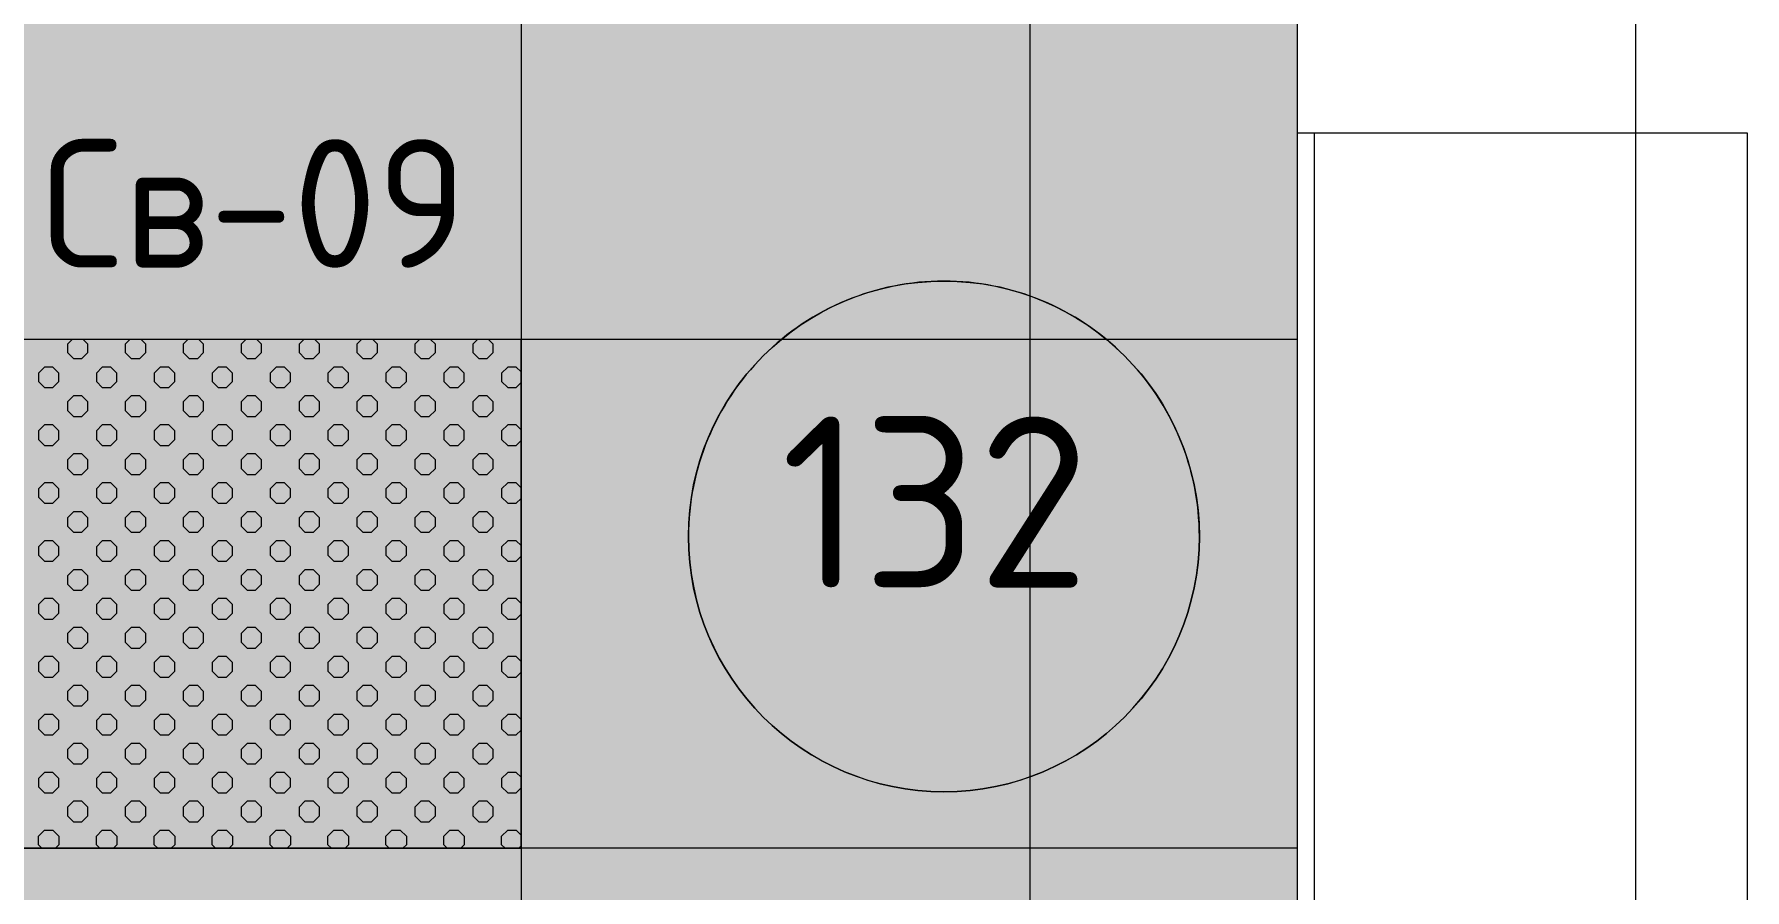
# Model space of a CAD drawing. Header units: millimetres. Extents: x -13069 to 207500, y -71366 to 56785.
# Drawn here: x 165938 to 167955, y 36448 to 37457 of the extents above; entities that cross this region are included whole.
import ezdxf

# ---------------------------------------------------------------- set-up
doc = ezdxf.new("R2010")
doc.units = ezdxf.units.MM
for name, color, linetype, true_color in [('PDF _зоны-номер помещения', 7, 'Continuous', 0xffffff), ('PDF _Ригели', 7, 'Continuous', 0x959595), ('PDF _светильники', 7, 'Continuous', 0xffffff)]:
    doc.layers.add(name, color=color, linetype=linetype, true_color=true_color)
doc.layers.add('PDF _Подложка без мебели', color=7, linetype='Continuous')
doc.layers.add('PDF _Текст', color=7, linetype='Continuous')
doc.layers.add('PDF _Потолки', color=7, linetype='Continuous', lineweight=5, true_color=0x535353)
doc.styles.add('PDF GOST Common', font='GOST_Common.ttf')

msp = doc.modelspace()

# ---------------------------------------------------------------- hatches: boundary and pattern name
at = {"layer": 'PDF _Потолки', "true_color": 0xcae6ff, "transparency": 33554559}
msp.add_hatch(color=254, dxfattribs=at).paths.add_polyline_path([(164998.924, 42957.142), (171760.02, 42957.142), (171760.02, 41490.042), (166480.021, 41490.042), (166480.021, 39072.341), (166460.02, 39072.642), (166451.719, 38582.742), (167427.922, 38565.942), (167427.922, 34837.942), (165130.522, 34837.942), (165118.724, 38605.642), (165229.82, 38603.742), (165238.42, 39093.342), (164998.924, 39097.341)])

# ---------------------------------------------------------------- linework, layer by layer
at = {"layer": 'PDF _зоны-номер помещения', "color": 7, "lineweight": 13}
msp.add_lwpolyline([(167010.923, 37166.342, 0.41422026), (166709.721, 36865.142, 0.41416301), (167010.923, 36564.042, 0.41415961), (167312.12, 36865.142, 0.41421686)], format="xyb", close=True, dxfattribs=at)
at = {"layer": 'PDF _зоны-номер помещения', "color": 7, "lineweight": 0}
msp.add_circle((167010.909, 36865.185), 301.21, dxfattribs=at)
at = {"layer": 'PDF _Подложка без мебели', "lineweight": 18}
msp.add_lwpolyline([(167826.622, -7031.659, -0.41419022), (168226.622, -7431.659, -0.4141845), (167826.622, -7831.659, -0.4141845), (167426.622, -7431.659, -0.41419022), (167826.622, -7031.659), (167826.622, 46201.342)], format="xyb", dxfattribs=at)
for points in [[(167427.922, 34679.942), (167392.924, 34679.942), (167392.924, 32933.341), (167447.923, 32933.341), (167447.923, 37341.342)], [(167427.922, 32933.341), (167427.922, 37341.342), (167447.923, 37341.342), (167957.92, 37341.342), (167957.92, 32933.341), (168012.919, 32933.341), (168012.919, 33389.642), (171957.225, 33389.642), (171957.225, 33570.542), (168905.925, 33570.542), (168905.925, 35123.942), (168890.025, 35123.942), (168890.025, 33404.643)]]:
    msp.add_lwpolyline(points, dxfattribs=at)
at = {"layer": 'PDF _Потолки', "color": 7, "lineweight": 13}
msp.add_lwpolyline([(164998.924, 42957.142), (164998.924, 39097.341), (165238.42, 39093.342), (165229.82, 38603.742), (165118.724, 38605.642), (165130.522, 34837.942), (167427.922, 34837.942), (167427.922, 38565.942), (166451.719, 38582.742), (166460.02, 39072.642), (166480.021, 39072.341), (166480.021, 41490.042), (171760.02, 41490.042), (171760.02, 42957.142)], close=True, dxfattribs=at)
for points in [[(166512.321, 38581.699), (166512.321, 34837.942)], [(167112.321, 38571.342), (167112.321, 34837.942)], [(167427.922, 37097.543), (165123.521, 37097.543)], [(167427.922, 36497.543), (165125.325, 36497.543)]]:
    msp.add_lwpolyline(points, dxfattribs=at)
at = {"layer": 'PDF _Ригели', "color": 7, "lineweight": 18}
msp.add_lwpolyline([(167826.622, -2015.058), (167826.622, 46201.342)], dxfattribs=at)
at = {"layer": 'PDF _светильники', "color": 7, "lineweight": 13}
msp.add_lwpolyline([(165912.321, 36497.543), (166512.321, 36497.543), (166512.321, 37097.543), (165912.321, 37097.543)], close=True, dxfattribs=at)
at = {"layer": 'PDF _светильники', "lineweight": 20}
for points in [[(165982.823, 37097.543), (165977.323, 37092.042), (165977.323, 37082.041), (165984.422, 37074.941), (165994.419, 37074.941), (166001.524, 37082.041), (166001.524, 37092.042), (165995.921, 37097.543)], [(166051.121, 37097.543), (166045.622, 37092.042), (166045.622, 37082.041), (166052.72, 37074.941), (166062.724, 37074.941), (166069.725, 37082.041), (166069.725, 37092.042), (166064.219, 37097.543)], [(166119.419, 37097.543), (166113.92, 37092.042), (166113.92, 37082.041), (166121.025, 37074.941), (166131.022, 37074.941), (166138.023, 37082.041), (166138.023, 37092.042), (166132.524, 37097.543)], [(166187.724, 37097.543), (166182.225, 37092.042), (166182.225, 37082.041), (166189.219, 37074.941), (166199.223, 37074.941), (166206.321, 37082.041), (166206.321, 37092.042), (166200.822, 37097.543)], [(166256.022, 37097.543), (166250.523, 37092.042), (166250.523, 37082.041), (166257.524, 37074.941), (166267.521, 37074.941), (166274.62, 37082.041), (166274.62, 37092.042), (166269.12, 37097.543)], [(166324.321, 37097.543), (166318.724, 37092.042), (166318.724, 37082.041), (166325.822, 37074.941), (166335.82, 37074.941), (166342.924, 37082.041), (166342.924, 37092.042), (166337.425, 37097.543)], [(166392.521, 37097.543), (166387.022, 37092.042), (166387.022, 37082.041), (166394.12, 37074.941), (166404.124, 37074.941), (166411.222, 37082.041), (166411.222, 37092.042), (166405.619, 37097.543)], [(166460.82, 37097.543), (166455.32, 37092.042), (166455.32, 37082.041), (166462.425, 37074.941), (166472.422, 37074.941), (166479.423, 37082.041), (166479.423, 37092.042), (166473.924, 37097.543)], [(166512.321, 37059.143), (166506.523, 37064.942), (166496.519, 37064.942), (166489.421, 37057.842), (166489.421, 37047.842), (166496.519, 37040.843), (166506.523, 37040.843), (166512.321, 37046.542)], [(166512.321, 36990.942), (166506.523, 36996.643), (166496.519, 36996.643), (166489.421, 36989.642), (166489.421, 36979.643), (166496.519, 36972.543), (166506.523, 36972.543), (166512.321, 36978.242)], [(166512.321, 36922.642), (166506.523, 36928.343), (166496.519, 36928.343), (166489.421, 36921.342), (166489.421, 36911.343), (166496.519, 36904.241), (166506.523, 36904.241), (166512.321, 36910.043)], [(166512.321, 36854.342), (166506.523, 36860.142), (166496.519, 36860.142), (166489.421, 36853.042), (166489.421, 36843.041), (166496.519, 36835.942), (166506.523, 36835.942), (166512.321, 36841.741)], [(166512.321, 36786.042), (166506.523, 36791.842), (166496.519, 36791.842), (166489.421, 36784.742), (166489.421, 36774.742), (166496.519, 36767.642), (166506.523, 36767.642), (166512.321, 36773.442)], [(166512.321, 36717.742), (166506.523, 36723.542), (166496.519, 36723.542), (166489.421, 36716.442), (166489.421, 36706.442), (166496.519, 36699.342), (166506.523, 36699.342), (166512.321, 36705.142)], [(166512.321, 36649.443), (166506.523, 36655.242), (166496.519, 36655.242), (166489.421, 36648.142), (166489.421, 36638.142), (166496.519, 36631.143), (166506.523, 36631.143), (166512.321, 36636.842)], [(166512.321, 36581.143), (166506.523, 36586.943), (166496.519, 36586.943), (166489.421, 36579.843), (166489.421, 36569.842), (166496.519, 36562.843), (166506.523, 36562.843), (166512.321, 36568.542)], [(165947.221, 36497.543), (165943.223, 36501.643), (165943.223, 36511.642), (165950.224, 36518.643), (165960.221, 36518.643), (165967.32, 36511.642), (165967.32, 36501.643), (165963.322, 36497.543)], [(166015.519, 36497.543), (166011.521, 36501.643), (166011.521, 36511.642), (166018.522, 36518.643), (166028.52, 36518.643), (166035.624, 36511.642), (166035.624, 36501.643), (166031.523, 36497.543)], [(166083.824, 36497.543), (166079.722, 36501.643), (166079.722, 36511.642), (166086.821, 36518.643), (166096.824, 36518.643), (166103.923, 36511.642), (166103.923, 36501.643), (166099.821, 36497.543)], [(166152.122, 36497.543), (166148.02, 36501.643), (166148.02, 36511.642), (166155.119, 36518.643), (166165.123, 36518.643), (166172.221, 36511.642), (166172.221, 36501.643), (166168.119, 36497.543)], [(166220.42, 36497.543), (166216.319, 36501.643), (166216.319, 36511.642), (166223.423, 36518.643), (166233.421, 36518.643), (166240.519, 36511.642), (166240.519, 36501.643), (166236.424, 36497.543)], [(166288.725, 36497.543), (166284.623, 36501.643), (166284.623, 36511.642), (166291.722, 36518.643), (166301.719, 36518.643), (166308.72, 36511.642), (166308.72, 36501.643), (166304.722, 36497.543)], [(166356.919, 36497.543), (166352.922, 36501.643), (166352.922, 36511.642), (166359.922, 36518.643), (166369.92, 36518.643), (166377.024, 36511.642), (166377.024, 36501.643), (166373.02, 36497.543)], [(166425.224, 36497.543), (166421.22, 36501.643), (166421.22, 36511.642), (166428.221, 36518.643), (166438.224, 36518.643), (166445.323, 36511.642), (166445.323, 36501.643), (166441.221, 36497.543)], [(166493.522, 36497.543), (166489.421, 36501.643), (166489.421, 36511.642), (166496.519, 36518.643), (166506.523, 36518.643), (166512.321, 36512.942)], [(166509.52, 36497.543), (166512.321, 36500.343)]]:
    msp.add_lwpolyline(points, dxfattribs=at)
for points in [[(165967.32, 37057.842), (165960.221, 37064.942), (165950.224, 37064.942), (165943.223, 37057.842), (165943.223, 37047.842), (165950.224, 37040.843), (165960.221, 37040.843), (165967.32, 37047.842)], [(166035.624, 37057.842), (166028.52, 37064.942), (166018.522, 37064.942), (166011.521, 37057.842), (166011.521, 37047.842), (166018.522, 37040.843), (166028.52, 37040.843), (166035.624, 37047.842)], [(166103.923, 37057.842), (166096.824, 37064.942), (166086.821, 37064.942), (166079.722, 37057.842), (166079.722, 37047.842), (166086.821, 37040.843), (166096.824, 37040.843), (166103.923, 37047.842)], [(166172.221, 37057.842), (166165.123, 37064.942), (166155.119, 37064.942), (166148.02, 37057.842), (166148.02, 37047.842), (166155.119, 37040.843), (166165.123, 37040.843), (166172.221, 37047.842)], [(166240.519, 37057.842), (166233.421, 37064.942), (166223.423, 37064.942), (166216.319, 37057.842), (166216.319, 37047.842), (166223.423, 37040.843), (166233.421, 37040.843), (166240.519, 37047.842)], [(166308.72, 37057.842), (166301.719, 37064.942), (166291.722, 37064.942), (166284.623, 37057.842), (166284.623, 37047.842), (166291.722, 37040.843), (166301.719, 37040.843), (166308.72, 37047.842)], [(166377.024, 37057.842), (166369.92, 37064.942), (166359.922, 37064.942), (166352.922, 37057.842), (166352.922, 37047.842), (166359.922, 37040.843), (166369.92, 37040.843), (166377.024, 37047.842)], [(166445.323, 37057.842), (166438.224, 37064.942), (166428.221, 37064.942), (166421.22, 37057.842), (166421.22, 37047.842), (166428.221, 37040.843), (166438.224, 37040.843), (166445.323, 37047.842)], [(166001.524, 37023.742), (165994.419, 37030.842), (165984.422, 37030.842), (165977.323, 37023.742), (165977.323, 37013.742), (165984.422, 37006.642), (165994.419, 37006.642), (166001.524, 37013.742)], [(166069.725, 37023.742), (166062.724, 37030.842), (166052.72, 37030.842), (166045.622, 37023.742), (166045.622, 37013.742), (166052.72, 37006.642), (166062.724, 37006.642), (166069.725, 37013.742)], [(166138.023, 37023.742), (166131.022, 37030.842), (166121.025, 37030.842), (166113.92, 37023.742), (166113.92, 37013.742), (166121.025, 37006.642), (166131.022, 37006.642), (166138.023, 37013.742)], [(166206.321, 37023.742), (166199.223, 37030.842), (166189.219, 37030.842), (166182.225, 37023.742), (166182.225, 37013.742), (166189.219, 37006.642), (166199.223, 37006.642), (166206.321, 37013.742)], [(166274.62, 37023.742), (166267.521, 37030.842), (166257.524, 37030.842), (166250.523, 37023.742), (166250.523, 37013.742), (166257.524, 37006.642), (166267.521, 37006.642), (166274.62, 37013.742)], [(166342.924, 37023.742), (166335.82, 37030.842), (166325.822, 37030.842), (166318.724, 37023.742), (166318.724, 37013.742), (166325.822, 37006.642), (166335.82, 37006.642), (166342.924, 37013.742)], [(166411.222, 37023.742), (166404.124, 37030.842), (166394.12, 37030.842), (166387.022, 37023.742), (166387.022, 37013.742), (166394.12, 37006.642), (166404.124, 37006.642), (166411.222, 37013.742)], [(166479.423, 37023.742), (166472.422, 37030.842), (166462.425, 37030.842), (166455.32, 37023.742), (166455.32, 37013.742), (166462.425, 37006.642), (166472.422, 37006.642), (166479.423, 37013.742)], [(165967.32, 36989.642), (165960.221, 36996.643), (165950.224, 36996.643), (165943.223, 36989.642), (165943.223, 36979.643), (165950.224, 36972.543), (165960.221, 36972.543), (165967.32, 36979.643)], [(166035.624, 36989.642), (166028.52, 36996.643), (166018.522, 36996.643), (166011.521, 36989.642), (166011.521, 36979.643), (166018.522, 36972.543), (166028.52, 36972.543), (166035.624, 36979.643)], [(166103.923, 36989.642), (166096.824, 36996.643), (166086.821, 36996.643), (166079.722, 36989.642), (166079.722, 36979.643), (166086.821, 36972.543), (166096.824, 36972.543), (166103.923, 36979.643)], [(166172.221, 36989.642), (166165.123, 36996.643), (166155.119, 36996.643), (166148.02, 36989.642), (166148.02, 36979.643), (166155.119, 36972.543), (166165.123, 36972.543), (166172.221, 36979.643)], [(166240.519, 36989.642), (166233.421, 36996.643), (166223.423, 36996.643), (166216.319, 36989.642), (166216.319, 36979.643), (166223.423, 36972.543), (166233.421, 36972.543), (166240.519, 36979.643)], [(166308.72, 36989.642), (166301.719, 36996.643), (166291.722, 36996.643), (166284.623, 36989.642), (166284.623, 36979.643), (166291.722, 36972.543), (166301.719, 36972.543), (166308.72, 36979.643)], [(166377.024, 36989.642), (166369.92, 36996.643), (166359.922, 36996.643), (166352.922, 36989.642), (166352.922, 36979.643), (166359.922, 36972.543), (166369.92, 36972.543), (166377.024, 36979.643)], [(166445.323, 36989.642), (166438.224, 36996.643), (166428.221, 36996.643), (166421.22, 36989.642), (166421.22, 36979.643), (166428.221, 36972.543), (166438.224, 36972.543), (166445.323, 36979.643)], [(166001.524, 36955.442), (165994.419, 36962.542), (165984.422, 36962.542), (165977.323, 36955.442), (165977.323, 36945.442), (165984.422, 36938.342), (165994.419, 36938.342), (166001.524, 36945.442)], [(166069.725, 36955.442), (166062.724, 36962.542), (166052.72, 36962.542), (166045.622, 36955.442), (166045.622, 36945.442), (166052.72, 36938.342), (166062.724, 36938.342), (166069.725, 36945.442)], [(166138.023, 36955.442), (166131.022, 36962.542), (166121.025, 36962.542), (166113.92, 36955.442), (166113.92, 36945.442), (166121.025, 36938.342), (166131.022, 36938.342), (166138.023, 36945.442)], [(166206.321, 36955.442), (166199.223, 36962.542), (166189.219, 36962.542), (166182.225, 36955.442), (166182.225, 36945.442), (166189.219, 36938.342), (166199.223, 36938.342), (166206.321, 36945.442)], [(166274.62, 36955.442), (166267.521, 36962.542), (166257.524, 36962.542), (166250.523, 36955.442), (166250.523, 36945.442), (166257.524, 36938.342), (166267.521, 36938.342), (166274.62, 36945.442)], [(166342.924, 36955.442), (166335.82, 36962.542), (166325.822, 36962.542), (166318.724, 36955.442), (166318.724, 36945.442), (166325.822, 36938.342), (166335.82, 36938.342), (166342.924, 36945.442)], [(166411.222, 36955.442), (166404.124, 36962.542), (166394.12, 36962.542), (166387.022, 36955.442), (166387.022, 36945.442), (166394.12, 36938.342), (166404.124, 36938.342), (166411.222, 36945.442)], [(166479.423, 36955.442), (166472.422, 36962.542), (166462.425, 36962.542), (166455.32, 36955.442), (166455.32, 36945.442), (166462.425, 36938.342), (166472.422, 36938.342), (166479.423, 36945.442)], [(165967.32, 36921.342), (165960.221, 36928.343), (165950.224, 36928.343), (165943.223, 36921.342), (165943.223, 36911.343), (165950.224, 36904.241), (165960.221, 36904.241), (165967.32, 36911.343)], [(166035.624, 36921.342), (166028.52, 36928.343), (166018.522, 36928.343), (166011.521, 36921.342), (166011.521, 36911.343), (166018.522, 36904.241), (166028.52, 36904.241), (166035.624, 36911.343)], [(166103.923, 36921.342), (166096.824, 36928.343), (166086.821, 36928.343), (166079.722, 36921.342), (166079.722, 36911.343), (166086.821, 36904.241), (166096.824, 36904.241), (166103.923, 36911.343)], [(166172.221, 36921.342), (166165.123, 36928.343), (166155.119, 36928.343), (166148.02, 36921.342), (166148.02, 36911.343), (166155.119, 36904.241), (166165.123, 36904.241), (166172.221, 36911.343)], [(166240.519, 36921.342), (166233.421, 36928.343), (166223.423, 36928.343), (166216.319, 36921.342), (166216.319, 36911.343), (166223.423, 36904.241), (166233.421, 36904.241), (166240.519, 36911.343)], [(166308.72, 36921.342), (166301.719, 36928.343), (166291.722, 36928.343), (166284.623, 36921.342), (166284.623, 36911.343), (166291.722, 36904.241), (166301.719, 36904.241), (166308.72, 36911.343)], [(166377.024, 36921.342), (166369.92, 36928.343), (166359.922, 36928.343), (166352.922, 36921.342), (166352.922, 36911.343), (166359.922, 36904.241), (166369.92, 36904.241), (166377.024, 36911.343)], [(166445.323, 36921.342), (166438.224, 36928.343), (166428.221, 36928.343), (166421.22, 36921.342), (166421.22, 36911.343), (166428.221, 36904.241), (166438.224, 36904.241), (166445.323, 36911.343)], [(166001.524, 36887.142), (165994.419, 36894.242), (165984.422, 36894.242), (165977.323, 36887.142), (165977.323, 36877.142), (165984.422, 36870.143), (165994.419, 36870.143), (166001.524, 36877.142)], [(166069.725, 36887.142), (166062.724, 36894.242), (166052.72, 36894.242), (166045.622, 36887.142), (166045.622, 36877.142), (166052.72, 36870.143), (166062.724, 36870.143), (166069.725, 36877.142)], [(166138.023, 36887.142), (166131.022, 36894.242), (166121.025, 36894.242), (166113.92, 36887.142), (166113.92, 36877.142), (166121.025, 36870.143), (166131.022, 36870.143), (166138.023, 36877.142)], [(166206.321, 36887.142), (166199.223, 36894.242), (166189.219, 36894.242), (166182.225, 36887.142), (166182.225, 36877.142), (166189.219, 36870.143), (166199.223, 36870.143), (166206.321, 36877.142)], [(166274.62, 36887.142), (166267.521, 36894.242), (166257.524, 36894.242), (166250.523, 36887.142), (166250.523, 36877.142), (166257.524, 36870.143), (166267.521, 36870.143), (166274.62, 36877.142)], [(166342.924, 36887.142), (166335.82, 36894.242), (166325.822, 36894.242), (166318.724, 36887.142), (166318.724, 36877.142), (166325.822, 36870.143), (166335.82, 36870.143), (166342.924, 36877.142)], [(166411.222, 36887.142), (166404.124, 36894.242), (166394.12, 36894.242), (166387.022, 36887.142), (166387.022, 36877.142), (166394.12, 36870.143), (166404.124, 36870.143), (166411.222, 36877.142)], [(166479.423, 36887.142), (166472.422, 36894.242), (166462.425, 36894.242), (166455.32, 36887.142), (166455.32, 36877.142), (166462.425, 36870.143), (166472.422, 36870.143), (166479.423, 36877.142)], [(165967.32, 36853.042), (165960.221, 36860.142), (165950.224, 36860.142), (165943.223, 36853.042), (165943.223, 36843.041), (165950.224, 36835.942), (165960.221, 36835.942), (165967.32, 36843.041)], [(166035.624, 36853.042), (166028.52, 36860.142), (166018.522, 36860.142), (166011.521, 36853.042), (166011.521, 36843.041), (166018.522, 36835.942), (166028.52, 36835.942), (166035.624, 36843.041)], [(166103.923, 36853.042), (166096.824, 36860.142), (166086.821, 36860.142), (166079.722, 36853.042), (166079.722, 36843.041), (166086.821, 36835.942), (166096.824, 36835.942), (166103.923, 36843.041)], [(166172.221, 36853.042), (166165.123, 36860.142), (166155.119, 36860.142), (166148.02, 36853.042), (166148.02, 36843.041), (166155.119, 36835.942), (166165.123, 36835.942), (166172.221, 36843.041)], [(166240.519, 36853.042), (166233.421, 36860.142), (166223.423, 36860.142), (166216.319, 36853.042), (166216.319, 36843.041), (166223.423, 36835.942), (166233.421, 36835.942), (166240.519, 36843.041)], [(166308.72, 36853.042), (166301.719, 36860.142), (166291.722, 36860.142), (166284.623, 36853.042), (166284.623, 36843.041), (166291.722, 36835.942), (166301.719, 36835.942), (166308.72, 36843.041)], [(166377.024, 36853.042), (166369.92, 36860.142), (166359.922, 36860.142), (166352.922, 36853.042), (166352.922, 36843.041), (166359.922, 36835.942), (166369.92, 36835.942), (166377.024, 36843.041)], [(166445.323, 36853.042), (166438.224, 36860.142), (166428.221, 36860.142), (166421.22, 36853.042), (166421.22, 36843.041), (166428.221, 36835.942), (166438.224, 36835.942), (166445.323, 36843.041)], [(166001.524, 36818.843), (165994.419, 36825.942), (165984.422, 36825.942), (165977.323, 36818.843), (165977.323, 36808.842), (165984.422, 36801.843), (165994.419, 36801.843), (166001.524, 36808.842)], [(166069.725, 36818.843), (166062.724, 36825.942), (166052.72, 36825.942), (166045.622, 36818.843), (166045.622, 36808.842), (166052.72, 36801.843), (166062.724, 36801.843), (166069.725, 36808.842)], [(166138.023, 36818.843), (166131.022, 36825.942), (166121.025, 36825.942), (166113.92, 36818.843), (166113.92, 36808.842), (166121.025, 36801.843), (166131.022, 36801.843), (166138.023, 36808.842)], [(166206.321, 36818.843), (166199.223, 36825.942), (166189.219, 36825.942), (166182.225, 36818.843), (166182.225, 36808.842), (166189.219, 36801.843), (166199.223, 36801.843), (166206.321, 36808.842)], [(166274.62, 36818.843), (166267.521, 36825.942), (166257.524, 36825.942), (166250.523, 36818.843), (166250.523, 36808.842), (166257.524, 36801.843), (166267.521, 36801.843), (166274.62, 36808.842)], [(166342.924, 36818.843), (166335.82, 36825.942), (166325.822, 36825.942), (166318.724, 36818.843), (166318.724, 36808.842), (166325.822, 36801.843), (166335.82, 36801.843), (166342.924, 36808.842)], [(166411.222, 36818.843), (166404.124, 36825.942), (166394.12, 36825.942), (166387.022, 36818.843), (166387.022, 36808.842), (166394.12, 36801.843), (166404.124, 36801.843), (166411.222, 36808.842)], [(166479.423, 36818.843), (166472.422, 36825.942), (166462.425, 36825.942), (166455.32, 36818.843), (166455.32, 36808.842), (166462.425, 36801.843), (166472.422, 36801.843), (166479.423, 36808.842)], [(165967.32, 36784.742), (165960.221, 36791.842), (165950.224, 36791.842), (165943.223, 36784.742), (165943.223, 36774.742), (165950.224, 36767.642), (165960.221, 36767.642), (165967.32, 36774.742)], [(166035.624, 36784.742), (166028.52, 36791.842), (166018.522, 36791.842), (166011.521, 36784.742), (166011.521, 36774.742), (166018.522, 36767.642), (166028.52, 36767.642), (166035.624, 36774.742)], [(166103.923, 36784.742), (166096.824, 36791.842), (166086.821, 36791.842), (166079.722, 36784.742), (166079.722, 36774.742), (166086.821, 36767.642), (166096.824, 36767.642), (166103.923, 36774.742)], [(166172.221, 36784.742), (166165.123, 36791.842), (166155.119, 36791.842), (166148.02, 36784.742), (166148.02, 36774.742), (166155.119, 36767.642), (166165.123, 36767.642), (166172.221, 36774.742)], [(166240.519, 36784.742), (166233.421, 36791.842), (166223.423, 36791.842), (166216.319, 36784.742), (166216.319, 36774.742), (166223.423, 36767.642), (166233.421, 36767.642), (166240.519, 36774.742)], [(166308.72, 36784.742), (166301.719, 36791.842), (166291.722, 36791.842), (166284.623, 36784.742), (166284.623, 36774.742), (166291.722, 36767.642), (166301.719, 36767.642), (166308.72, 36774.742)], [(166377.024, 36784.742), (166369.92, 36791.842), (166359.922, 36791.842), (166352.922, 36784.742), (166352.922, 36774.742), (166359.922, 36767.642), (166369.92, 36767.642), (166377.024, 36774.742)], [(166445.323, 36784.742), (166438.224, 36791.842), (166428.221, 36791.842), (166421.22, 36784.742), (166421.22, 36774.742), (166428.221, 36767.642), (166438.224, 36767.642), (166445.323, 36774.742)], [(166001.524, 36750.642), (165994.419, 36757.643), (165984.422, 36757.643), (165977.323, 36750.642), (165977.323, 36740.643), (165984.422, 36733.543), (165994.419, 36733.543), (166001.524, 36740.643)], [(166069.725, 36750.642), (166062.724, 36757.643), (166052.72, 36757.643), (166045.622, 36750.642), (166045.622, 36740.643), (166052.72, 36733.543), (166062.724, 36733.543), (166069.725, 36740.643)], [(166138.023, 36750.642), (166131.022, 36757.643), (166121.025, 36757.643), (166113.92, 36750.642), (166113.92, 36740.643), (166121.025, 36733.543), (166131.022, 36733.543), (166138.023, 36740.643)], [(166206.321, 36750.642), (166199.223, 36757.643), (166189.219, 36757.643), (166182.225, 36750.642), (166182.225, 36740.643), (166189.219, 36733.543), (166199.223, 36733.543), (166206.321, 36740.643)], [(166274.62, 36750.642), (166267.521, 36757.643), (166257.524, 36757.643), (166250.523, 36750.642), (166250.523, 36740.643), (166257.524, 36733.543), (166267.521, 36733.543), (166274.62, 36740.643)], [(166342.924, 36750.642), (166335.82, 36757.643), (166325.822, 36757.643), (166318.724, 36750.642), (166318.724, 36740.643), (166325.822, 36733.543), (166335.82, 36733.543), (166342.924, 36740.643)], [(166411.222, 36750.642), (166404.124, 36757.643), (166394.12, 36757.643), (166387.022, 36750.642), (166387.022, 36740.643), (166394.12, 36733.543), (166404.124, 36733.543), (166411.222, 36740.643)], [(166479.423, 36750.642), (166472.422, 36757.643), (166462.425, 36757.643), (166455.32, 36750.642), (166455.32, 36740.643), (166462.425, 36733.543), (166472.422, 36733.543), (166479.423, 36740.643)], [(165967.32, 36716.442), (165960.221, 36723.542), (165950.224, 36723.542), (165943.223, 36716.442), (165943.223, 36706.442), (165950.224, 36699.342), (165960.221, 36699.342), (165967.32, 36706.442)], [(166035.624, 36716.442), (166028.52, 36723.542), (166018.522, 36723.542), (166011.521, 36716.442), (166011.521, 36706.442), (166018.522, 36699.342), (166028.52, 36699.342), (166035.624, 36706.442)], [(166103.923, 36716.442), (166096.824, 36723.542), (166086.821, 36723.542), (166079.722, 36716.442), (166079.722, 36706.442), (166086.821, 36699.342), (166096.824, 36699.342), (166103.923, 36706.442)], [(166172.221, 36716.442), (166165.123, 36723.542), (166155.119, 36723.542), (166148.02, 36716.442), (166148.02, 36706.442), (166155.119, 36699.342), (166165.123, 36699.342), (166172.221, 36706.442)], [(166240.519, 36716.442), (166233.421, 36723.542), (166223.423, 36723.542), (166216.319, 36716.442), (166216.319, 36706.442), (166223.423, 36699.342), (166233.421, 36699.342), (166240.519, 36706.442)], [(166308.72, 36716.442), (166301.719, 36723.542), (166291.722, 36723.542), (166284.623, 36716.442), (166284.623, 36706.442), (166291.722, 36699.342), (166301.719, 36699.342), (166308.72, 36706.442)], [(166377.024, 36716.442), (166369.92, 36723.542), (166359.922, 36723.542), (166352.922, 36716.442), (166352.922, 36706.442), (166359.922, 36699.342), (166369.92, 36699.342), (166377.024, 36706.442)], [(166445.323, 36716.442), (166438.224, 36723.542), (166428.221, 36723.542), (166421.22, 36716.442), (166421.22, 36706.442), (166428.221, 36699.342), (166438.224, 36699.342), (166445.323, 36706.442)], [(166001.524, 36682.342), (165994.419, 36689.343), (165984.422, 36689.343), (165977.323, 36682.342), (165977.323, 36672.341), (165984.422, 36665.241), (165994.419, 36665.241), (166001.524, 36672.341)], [(166069.725, 36682.342), (166062.724, 36689.343), (166052.72, 36689.343), (166045.622, 36682.342), (166045.622, 36672.341), (166052.72, 36665.241), (166062.724, 36665.241), (166069.725, 36672.341)], [(166138.023, 36682.342), (166131.022, 36689.343), (166121.025, 36689.343), (166113.92, 36682.342), (166113.92, 36672.341), (166121.025, 36665.241), (166131.022, 36665.241), (166138.023, 36672.341)], [(166206.321, 36682.342), (166199.223, 36689.343), (166189.219, 36689.343), (166182.225, 36682.342), (166182.225, 36672.341), (166189.219, 36665.241), (166199.223, 36665.241), (166206.321, 36672.341)], [(166274.62, 36682.342), (166267.521, 36689.343), (166257.524, 36689.343), (166250.523, 36682.342), (166250.523, 36672.341), (166257.524, 36665.241), (166267.521, 36665.241), (166274.62, 36672.341)], [(166342.924, 36682.342), (166335.82, 36689.343), (166325.822, 36689.343), (166318.724, 36682.342), (166318.724, 36672.341), (166325.822, 36665.241), (166335.82, 36665.241), (166342.924, 36672.341)], [(166411.222, 36682.342), (166404.124, 36689.343), (166394.12, 36689.343), (166387.022, 36682.342), (166387.022, 36672.341), (166394.12, 36665.241), (166404.124, 36665.241), (166411.222, 36672.341)], [(166479.423, 36682.342), (166472.422, 36689.343), (166462.425, 36689.343), (166455.32, 36682.342), (166455.32, 36672.341), (166462.425, 36665.241), (166472.422, 36665.241), (166479.423, 36672.341)], [(165967.32, 36648.142), (165960.221, 36655.242), (165950.224, 36655.242), (165943.223, 36648.142), (165943.223, 36638.142), (165950.224, 36631.143), (165960.221, 36631.143), (165967.32, 36638.142)], [(166035.624, 36648.142), (166028.52, 36655.242), (166018.522, 36655.242), (166011.521, 36648.142), (166011.521, 36638.142), (166018.522, 36631.143), (166028.52, 36631.143), (166035.624, 36638.142)], [(166103.923, 36648.142), (166096.824, 36655.242), (166086.821, 36655.242), (166079.722, 36648.142), (166079.722, 36638.142), (166086.821, 36631.143), (166096.824, 36631.143), (166103.923, 36638.142)], [(166172.221, 36648.142), (166165.123, 36655.242), (166155.119, 36655.242), (166148.02, 36648.142), (166148.02, 36638.142), (166155.119, 36631.143), (166165.123, 36631.143), (166172.221, 36638.142)], [(166240.519, 36648.142), (166233.421, 36655.242), (166223.423, 36655.242), (166216.319, 36648.142), (166216.319, 36638.142), (166223.423, 36631.143), (166233.421, 36631.143), (166240.519, 36638.142)], [(166308.72, 36648.142), (166301.719, 36655.242), (166291.722, 36655.242), (166284.623, 36648.142), (166284.623, 36638.142), (166291.722, 36631.143), (166301.719, 36631.143), (166308.72, 36638.142)], [(166377.024, 36648.142), (166369.92, 36655.242), (166359.922, 36655.242), (166352.922, 36648.142), (166352.922, 36638.142), (166359.922, 36631.143), (166369.92, 36631.143), (166377.024, 36638.142)], [(166445.323, 36648.142), (166438.224, 36655.242), (166428.221, 36655.242), (166421.22, 36648.142), (166421.22, 36638.142), (166428.221, 36631.143), (166438.224, 36631.143), (166445.323, 36638.142)], [(166001.524, 36614.042), (165994.419, 36621.142), (165984.422, 36621.142), (165977.323, 36614.042), (165977.323, 36604.042), (165984.422, 36596.942), (165994.419, 36596.942), (166001.524, 36604.042)], [(166069.725, 36614.042), (166062.724, 36621.142), (166052.72, 36621.142), (166045.622, 36614.042), (166045.622, 36604.042), (166052.72, 36596.942), (166062.724, 36596.942), (166069.725, 36604.042)], [(166138.023, 36614.042), (166131.022, 36621.142), (166121.025, 36621.142), (166113.92, 36614.042), (166113.92, 36604.042), (166121.025, 36596.942), (166131.022, 36596.942), (166138.023, 36604.042)], [(166206.321, 36614.042), (166199.223, 36621.142), (166189.219, 36621.142), (166182.225, 36614.042), (166182.225, 36604.042), (166189.219, 36596.942), (166199.223, 36596.942), (166206.321, 36604.042)], [(166274.62, 36614.042), (166267.521, 36621.142), (166257.524, 36621.142), (166250.523, 36614.042), (166250.523, 36604.042), (166257.524, 36596.942), (166267.521, 36596.942), (166274.62, 36604.042)], [(166342.924, 36614.042), (166335.82, 36621.142), (166325.822, 36621.142), (166318.724, 36614.042), (166318.724, 36604.042), (166325.822, 36596.942), (166335.82, 36596.942), (166342.924, 36604.042)], [(166411.222, 36614.042), (166404.124, 36621.142), (166394.12, 36621.142), (166387.022, 36614.042), (166387.022, 36604.042), (166394.12, 36596.942), (166404.124, 36596.942), (166411.222, 36604.042)], [(166479.423, 36614.042), (166472.422, 36621.142), (166462.425, 36621.142), (166455.32, 36614.042), (166455.32, 36604.042), (166462.425, 36596.942), (166472.422, 36596.942), (166479.423, 36604.042)], [(165967.32, 36579.843), (165960.221, 36586.943), (165950.224, 36586.943), (165943.223, 36579.843), (165943.223, 36569.842), (165950.224, 36562.843), (165960.221, 36562.843), (165967.32, 36569.842)], [(166035.624, 36579.843), (166028.52, 36586.943), (166018.522, 36586.943), (166011.521, 36579.843), (166011.521, 36569.842), (166018.522, 36562.843), (166028.52, 36562.843), (166035.624, 36569.842)], [(166103.923, 36579.843), (166096.824, 36586.943), (166086.821, 36586.943), (166079.722, 36579.843), (166079.722, 36569.842), (166086.821, 36562.843), (166096.824, 36562.843), (166103.923, 36569.842)], [(166172.221, 36579.843), (166165.123, 36586.943), (166155.119, 36586.943), (166148.02, 36579.843), (166148.02, 36569.842), (166155.119, 36562.843), (166165.123, 36562.843), (166172.221, 36569.842)], [(166240.519, 36579.843), (166233.421, 36586.943), (166223.423, 36586.943), (166216.319, 36579.843), (166216.319, 36569.842), (166223.423, 36562.843), (166233.421, 36562.843), (166240.519, 36569.842)], [(166308.72, 36579.843), (166301.719, 36586.943), (166291.722, 36586.943), (166284.623, 36579.843), (166284.623, 36569.842), (166291.722, 36562.843), (166301.719, 36562.843), (166308.72, 36569.842)], [(166377.024, 36579.843), (166369.92, 36586.943), (166359.922, 36586.943), (166352.922, 36579.843), (166352.922, 36569.842), (166359.922, 36562.843), (166369.92, 36562.843), (166377.024, 36569.842)], [(166445.323, 36579.843), (166438.224, 36586.943), (166428.221, 36586.943), (166421.22, 36579.843), (166421.22, 36569.842), (166428.221, 36562.843), (166438.224, 36562.843), (166445.323, 36569.842)], [(166001.524, 36545.742), (165994.419, 36552.842), (165984.422, 36552.842), (165977.323, 36545.742), (165977.323, 36535.742), (165984.422, 36528.642), (165994.419, 36528.642), (166001.524, 36535.742)], [(166069.725, 36545.742), (166062.724, 36552.842), (166052.72, 36552.842), (166045.622, 36545.742), (166045.622, 36535.742), (166052.72, 36528.642), (166062.724, 36528.642), (166069.725, 36535.742)], [(166138.023, 36545.742), (166131.022, 36552.842), (166121.025, 36552.842), (166113.92, 36545.742), (166113.92, 36535.742), (166121.025, 36528.642), (166131.022, 36528.642), (166138.023, 36535.742)], [(166206.321, 36545.742), (166199.223, 36552.842), (166189.219, 36552.842), (166182.225, 36545.742), (166182.225, 36535.742), (166189.219, 36528.642), (166199.223, 36528.642), (166206.321, 36535.742)], [(166274.62, 36545.742), (166267.521, 36552.842), (166257.524, 36552.842), (166250.523, 36545.742), (166250.523, 36535.742), (166257.524, 36528.642), (166267.521, 36528.642), (166274.62, 36535.742)], [(166342.924, 36545.742), (166335.82, 36552.842), (166325.822, 36552.842), (166318.724, 36545.742), (166318.724, 36535.742), (166325.822, 36528.642), (166335.82, 36528.642), (166342.924, 36535.742)], [(166411.222, 36545.742), (166404.124, 36552.842), (166394.12, 36552.842), (166387.022, 36545.742), (166387.022, 36535.742), (166394.12, 36528.642), (166404.124, 36528.642), (166411.222, 36535.742)], [(166479.423, 36545.742), (166472.422, 36552.842), (166462.425, 36552.842), (166455.32, 36545.742), (166455.32, 36535.742), (166462.425, 36528.642), (166472.422, 36528.642), (166479.423, 36535.742)]]:
    msp.add_lwpolyline(points, close=True, dxfattribs=at)
at = {"layer": 'PDF _светильники', "color": 53, "lineweight": 0, "true_color": 0xf7e046, "transparency": 33554559}
msp.add_solid([(165912.321, 36497.543), (166512.321, 36497.543), (165912.321, 37097.543), (166512.321, 37097.543)], dxfattribs=at)

# ---------------------------------------------------------------- texts
at = {"layer": 'PDF _Текст', "attachment_point": 4, "style": 'PDF GOST Common'}
for s, insert, char_height in [('Св-09', (165947.018, 37257.915), 151.5063), ('132', (166818.728, 36905.578), 202.0083)]:
    msp.add_mtext(s, dxfattribs=dict(at, insert=insert, char_height=char_height))

doc.saveas('drawing.dxf')
